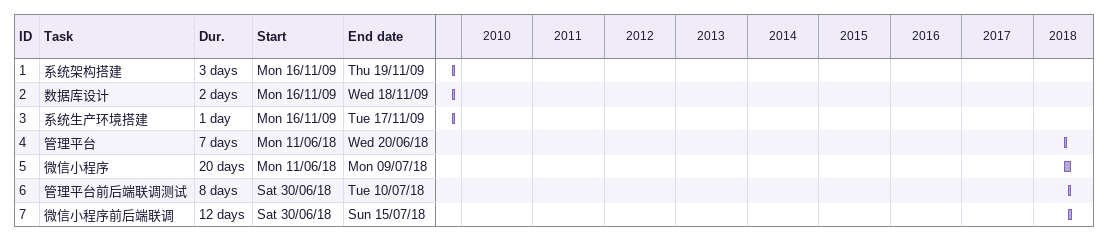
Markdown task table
| ID | Task | Duration | Start | Finish |
|---|---|---|---|---|
| 1 | 系统架构搭建 | 3d | 2009-11-16 | 2009-11-19 |
| 2 | 数据库设计 | 2d | 2009-11-16 | 2009-11-18 |
| 3 | 系统生产环境搭建 | 1d | 2009-11-16 | 2009-11-17 |
| 4 | 管理平台 | 7d | 2018-06-11 | 2018-06-20 |
| 5 | 微信小程序 | 20d | 2018-06-11 | 2018-07-09 |
| 6 | 管理平台前后端联调测试 | 8d | 2018-06-30 | 2018-07-10 |
| 7 | 微信小程序前后端联调 | 12d | 2018-06-30 | 2018-07-15 |
